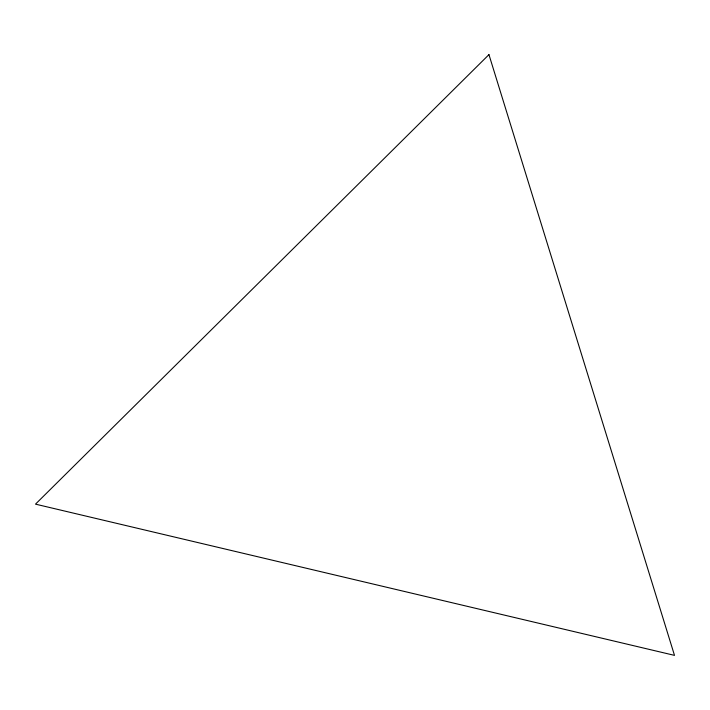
<?xml version="1.0" encoding="UTF-8"?>
<svg xmlns="http://www.w3.org/2000/svg" width="710" height="710" viewBox="0 0 710 710"><rect width="100%" height="100%" fill="white"/><g stroke="black" fill="none" stroke-linecap="round" stroke-linejoin="round"><path stroke-width="1.06" d="M488.95 54.626L35.5 504.144L674.5 655.374L488.95 54.626"/></g></svg>
